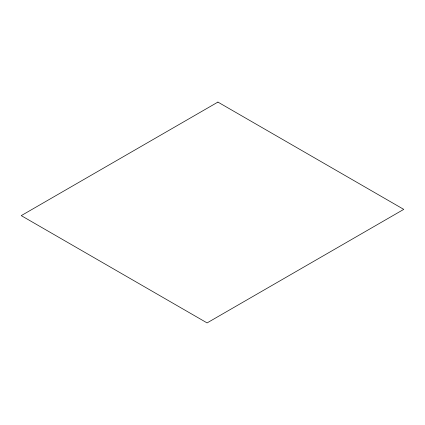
<?xml version="1.0" encoding="UTF-8"?>
<svg xmlns="http://www.w3.org/2000/svg" width="425" height="425" viewBox="0 0 425 425"><rect width="100%" height="100%" fill="white"/><g stroke="black" fill="none" stroke-linecap="round" stroke-linejoin="round"><path stroke-width="0.64" d="M217.919 102.085L21.25 215.629L207.081 322.915L403.75 209.371L217.919 102.085"/></g></svg>
